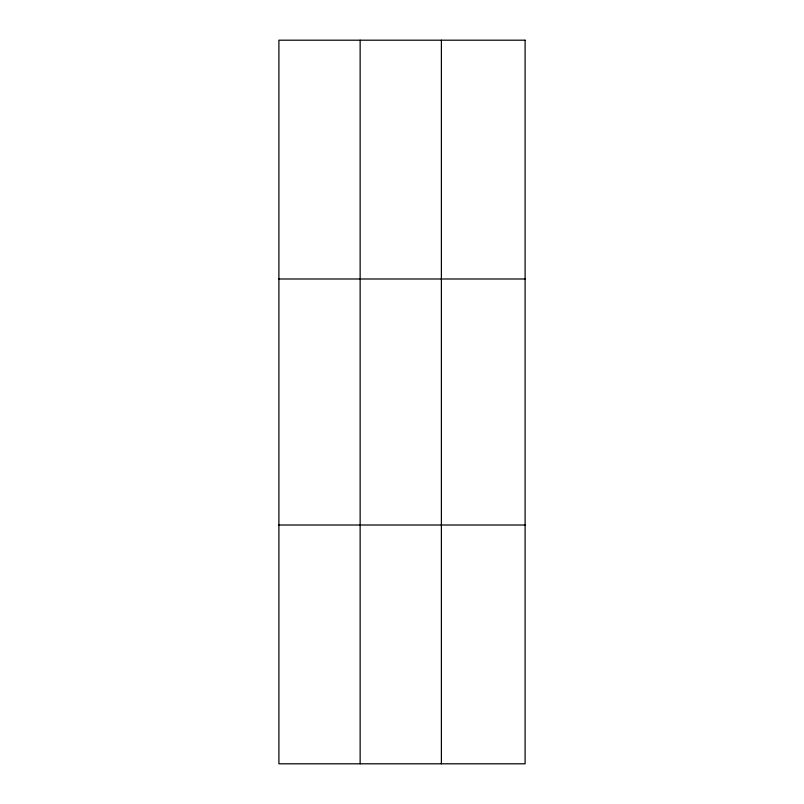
<?xml version="1.0" encoding="UTF-8"?>
<svg xmlns="http://www.w3.org/2000/svg" width="804" height="804" viewBox="0 0 804 804"><rect width="100%" height="100%" fill="white"/><g stroke="black" fill="none" stroke-linecap="round" stroke-linejoin="round"><path stroke-width="1.21" d="M360.142 40.2L360.142 763.8M441.396 40.2L441.396 763.8M278.898 278.988L525.102 278.988M278.898 525.012L525.102 525.012M525.102 40.2L525.102 763.8L278.898 763.8L278.898 40.2L525.102 40.2"/></g></svg>
